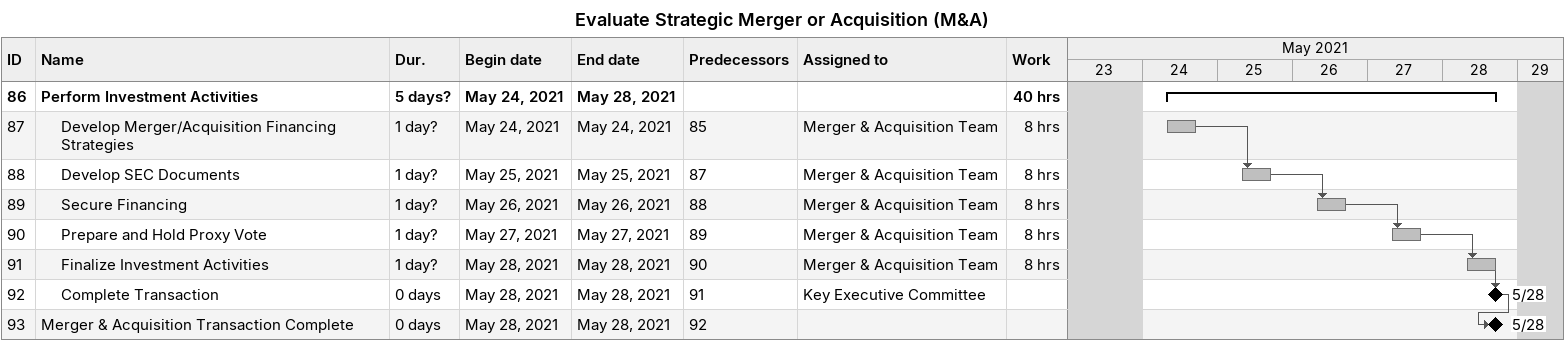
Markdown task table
Evaluate Strategic Merger or Acquisition (M&A)

| ID | Level | Task | Duration | Start | Finish | Predecessors | Resources | Work (h) |
|---|---|---|---|---|---|---|---|---|
| 86 | 1 | **Perform Investment Activities** | 5d? | 2021-05-24 | 2021-05-28 |  |  | 40 |
| 87 | 2 | Develop Merger/Acquisition Financing Strategies | 1d? | 2021-05-24 | 2021-05-24 | 85 | Merger & Acquisition Team | 8 |
| 88 | 2 | Develop SEC Documents | 1d? | 2021-05-25 | 2021-05-25 | 87 | Merger & Acquisition Team | 8 |
| 89 | 2 | Secure Financing | 1d? | 2021-05-26 | 2021-05-26 | 88 | Merger & Acquisition Team | 8 |
| 90 | 2 | Prepare and Hold Proxy Vote | 1d? | 2021-05-27 | 2021-05-27 | 89 | Merger & Acquisition Team | 8 |
| 91 | 2 | Finalize Investment Activities | 1d? | 2021-05-28 | 2021-05-28 | 90 | Merger & Acquisition Team | 8 |
| 92 | 2 | Complete Transaction | 0d | 2021-05-28 | 2021-05-28 | 91 | Key Executive Committee |  |
| 93 | 1 | Merger & Acquisition Transaction Complete | 0d | 2021-05-28 | 2021-05-28 | 92 |  |  |
